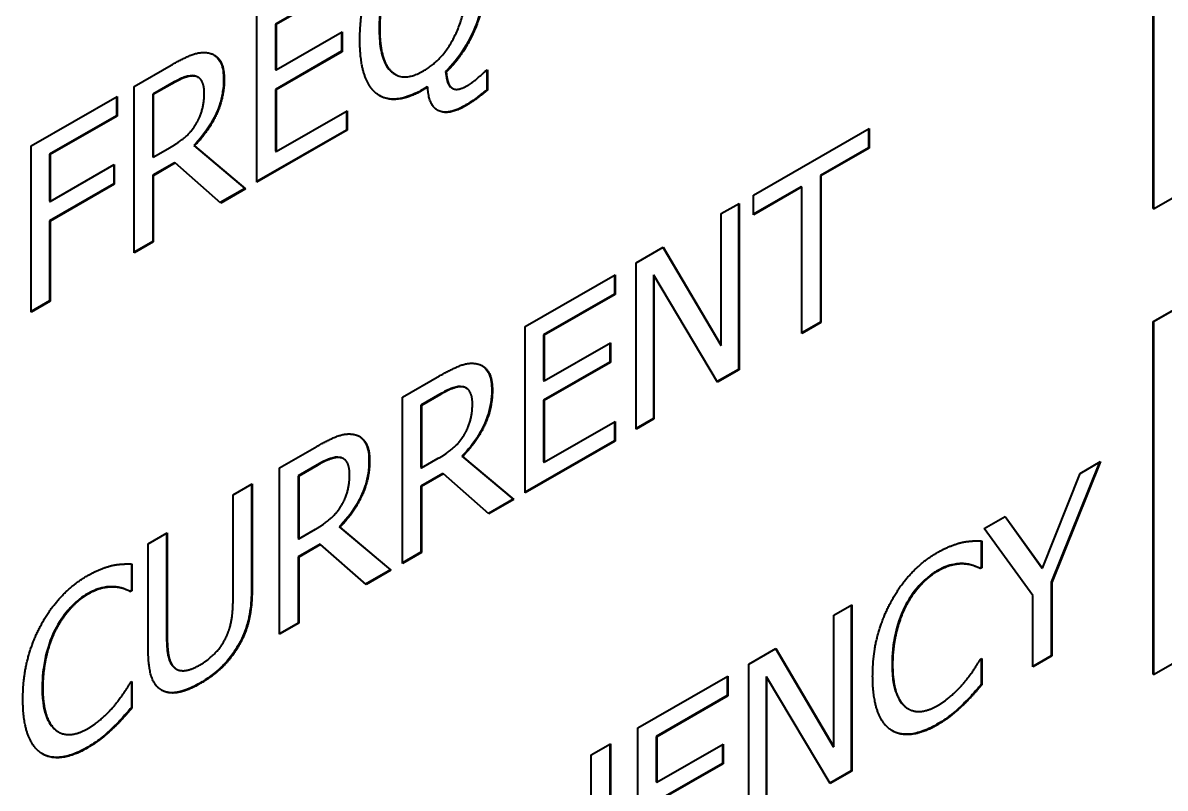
# Model space of a CAD drawing. Header units: inches. Extents: x 6934 to 18973, y 4254 to 7629.
# Drawn here: x 11239.46 to 11250.69, y 6554.44 to 6561.97 of the extents above; entities that cross this region are included whole.
import ezdxf

# ---------------------------------------------------------------- set-up
doc = ezdxf.new("R2010")
doc.units = ezdxf.units.IN
doc.header["$MEASUREMENT"] = 0
doc.layers.add('POWER SUPPLY CASE OUTLINE$0$가시적인 것(ISO)', color=3, linetype='Continuous', lineweight=40, true_color=0x00ff00)
doc.layers.add('POWER SUPPLY CASE OUTLINE$0$가시적인 좁은 것(ISO)', color=3, linetype='Continuous', lineweight=35, true_color=0x00ff00)

msp = doc.modelspace()

# ---------------------------------------------------------------- linework, layer by layer
at = {"layer": 'POWER SUPPLY CASE OUTLINE$0$가시적인 것(ISO)'}
for p, q in [((11250.575, 6560.138), (11269.525, 6571.051)), ((11250.569, 6559.029), (11269.519, 6569.942)), ((11269.525, 6569.939), (11250.575, 6559.026)), ((11250.575, 6555.56), (11269.525, 6566.472)), ((11250.569, 6560.141), (11250.569, 6563.608)), ((11250.575, 6563.604), (11250.575, 6560.138)), ((11242.64, 6562.354), (11241.943, 6561.953)), ((11242.646, 6562.351), (11241.949, 6561.949)), ((11241.761, 6560.4), (11241.761, 6562.035)), ((11241.943, 6561.953), (11241.943, 6561.505)), ((11241.943, 6561.953), (11241.949, 6561.949)), ((11241.949, 6561.949), (11241.949, 6561.502)), ((11241.949, 6561.502), (11242.599, 6561.876)), ((11242.593, 6561.873), (11242.593, 6561.686)), ((11242.599, 6561.876), (11242.599, 6561.682)), ((11242.593, 6561.686), (11241.943, 6561.311)), ((11242.593, 6561.686), (11242.599, 6561.682)), ((11242.599, 6561.682), (11241.949, 6561.308)), ((11240.554, 6561.34), (11240.919, 6561.55)), ((11241.943, 6561.505), (11241.949, 6561.502)), ((11243.113, 6561.463), (11243.119, 6561.459)), ((11243.615, 6561.486), (11243.621, 6561.483)), ((11244.001, 6561.487), (11244.027, 6561.502)), ((11244.021, 6561.498), (11244.021, 6561.307)), ((11244.027, 6561.502), (11244.027, 6561.304)), ((11240.923, 6561.371), (11240.736, 6561.263)), ((11240.929, 6561.367), (11240.742, 6561.26)), ((11241.178, 6561.433), (11241.184, 6561.43)), ((11239.54, 6560.756), (11240.386, 6561.243)), ((11240.38, 6561.239), (11240.38, 6561.052)), ((11240.386, 6561.243), (11240.386, 6561.049)), ((11240.554, 6559.705), (11240.554, 6561.34)), ((11240.736, 6561.263), (11240.736, 6560.648)), ((11240.736, 6561.263), (11240.742, 6561.26)), ((11240.742, 6561.26), (11240.742, 6560.645)), ((11241.943, 6561.311), (11241.943, 6560.704)), ((11241.943, 6561.311), (11241.949, 6561.308)), ((11241.949, 6561.308), (11241.949, 6560.701)), ((11243.434, 6561.335), (11243.391, 6561.31)), ((11243.44, 6561.332), (11243.396, 6561.307)), ((11243.434, 6561.335), (11243.44, 6561.332)), ((11243.677, 6561.325), (11243.682, 6561.322)), ((11244.021, 6561.307), (11244.027, 6561.304)), ((11240.38, 6561.052), (11239.722, 6560.674)), ((11240.386, 6561.049), (11239.728, 6560.67)), ((11240.38, 6561.052), (11240.386, 6561.049)), ((11241.949, 6560.701), (11242.646, 6561.102)), ((11242.64, 6561.099), (11242.64, 6560.912)), ((11242.646, 6561.102), (11242.646, 6560.909)), ((11242.64, 6560.912), (11241.761, 6560.406)), ((11242.646, 6560.909), (11241.761, 6560.4)), ((11242.64, 6560.912), (11242.646, 6560.909)), ((11246.642, 6560.272), (11247.779, 6560.927)), ((11247.773, 6560.924), (11247.773, 6560.737)), ((11247.779, 6560.927), (11247.779, 6560.734)), ((11239.54, 6559.121), (11239.54, 6560.756)), ((11239.722, 6560.674), (11239.728, 6560.67)), ((11239.722, 6560.674), (11239.722, 6560.213)), ((11240.742, 6560.645), (11240.907, 6560.74)), ((11241.14, 6560.76), (11241.643, 6560.338)), ((11241.14, 6560.76), (11241.146, 6560.757)), ((11241.146, 6560.757), (11241.649, 6560.335)), ((11241.943, 6560.704), (11241.949, 6560.701)), ((11247.773, 6560.737), (11247.299, 6560.464)), ((11247.779, 6560.734), (11247.304, 6560.46)), ((11247.773, 6560.737), (11247.779, 6560.734)), ((11239.728, 6560.67), (11239.728, 6560.209)), ((11239.728, 6560.209), (11240.358, 6560.572)), ((11240.353, 6560.569), (11240.353, 6560.382)), ((11240.358, 6560.572), (11240.358, 6560.379)), ((11240.736, 6560.648), (11240.742, 6560.645)), ((11240.952, 6560.591), (11240.736, 6560.467)), ((11240.958, 6560.588), (11240.742, 6560.463)), ((11240.952, 6560.591), (11240.958, 6560.588)), ((11241.405, 6560.194), (11240.958, 6560.588)), ((11240.736, 6560.467), (11240.736, 6559.816)), ((11240.736, 6560.467), (11240.742, 6560.463)), ((11240.742, 6560.463), (11240.742, 6559.813)), ((11247.299, 6560.464), (11247.299, 6559.022)), ((11247.299, 6560.464), (11247.304, 6560.46)), ((11247.304, 6560.46), (11247.304, 6559.019)), ((11240.353, 6560.382), (11239.722, 6560.019)), ((11240.358, 6560.379), (11239.728, 6560.016)), ((11240.353, 6560.382), (11240.358, 6560.379)), ((11241.643, 6560.338), (11241.4, 6560.198)), ((11241.643, 6560.338), (11241.649, 6560.335)), ((11247.111, 6560.355), (11246.642, 6560.086)), ((11247.116, 6560.352), (11246.642, 6560.079)), ((11247.111, 6560.355), (11247.116, 6560.352)), ((11247.116, 6558.911), (11247.116, 6560.352)), ((11241.649, 6560.335), (11241.405, 6560.194)), ((11246.642, 6560.079), (11246.642, 6560.272)), ((11239.722, 6560.213), (11239.728, 6560.209)), ((11246.325, 6560.09), (11246.5, 6560.191)), ((11246.494, 6560.187), (11246.494, 6558.559)), ((11246.5, 6560.191), (11246.5, 6558.556)), ((11250.569, 6560.141), (11250.575, 6560.138)), ((11239.722, 6560.019), (11239.728, 6560.016)), ((11239.722, 6560.019), (11239.722, 6559.232)), ((11239.728, 6560.016), (11239.728, 6559.229)), ((11246.325, 6558.795), (11246.325, 6560.09)), ((11240.736, 6559.816), (11240.554, 6559.711)), ((11240.742, 6559.813), (11240.554, 6559.705)), ((11240.736, 6559.816), (11240.742, 6559.813)), ((11245.488, 6559.608), (11245.755, 6559.762)), ((11245.752, 6559.76), (11246.319, 6558.798)), ((11245.755, 6559.762), (11246.325, 6558.795)), ((11245.488, 6557.973), (11245.488, 6559.608)), ((11244.397, 6558.98), (11245.282, 6559.489)), ((11245.276, 6559.486), (11245.276, 6559.299)), ((11245.282, 6559.489), (11245.282, 6559.296)), ((11245.658, 6559.487), (11245.663, 6559.484)), ((11245.658, 6559.487), (11245.658, 6558.077)), ((11246.289, 6558.434), (11245.663, 6559.484)), ((11245.663, 6559.484), (11245.663, 6558.074)), ((11239.722, 6559.232), (11239.54, 6559.127)), ((11239.728, 6559.229), (11239.54, 6559.121)), ((11239.722, 6559.232), (11239.728, 6559.229)), ((11245.276, 6559.299), (11244.579, 6558.898)), ((11245.282, 6559.296), (11244.585, 6558.894)), ((11245.276, 6559.299), (11245.282, 6559.296)), ((11247.299, 6559.022), (11247.116, 6558.917)), ((11247.304, 6559.019), (11247.116, 6558.911)), ((11247.299, 6559.022), (11247.304, 6559.019)), ((11250.569, 6555.563), (11250.569, 6559.029)), ((11250.569, 6559.029), (11250.575, 6559.026)), ((11250.575, 6559.026), (11250.575, 6555.56)), ((11244.397, 6557.344), (11244.397, 6558.98)), ((11244.579, 6558.898), (11244.579, 6558.45)), ((11244.579, 6558.898), (11244.585, 6558.894)), ((11244.585, 6558.894), (11244.585, 6558.447)), ((11244.585, 6558.447), (11245.235, 6558.821)), ((11245.229, 6558.817), (11245.229, 6558.631)), ((11245.235, 6558.821), (11245.235, 6558.627)), ((11246.319, 6558.798), (11246.325, 6558.795)), ((11245.229, 6558.631), (11244.579, 6558.256)), ((11245.235, 6558.627), (11244.585, 6558.253)), ((11245.229, 6558.631), (11245.235, 6558.627)), ((11246.494, 6558.559), (11246.286, 6558.439)), ((11246.5, 6558.556), (11246.289, 6558.434)), ((11246.494, 6558.559), (11246.5, 6558.556)), ((11243.19, 6558.285), (11243.555, 6558.495)), ((11244.579, 6558.45), (11244.585, 6558.447)), ((11243.559, 6558.316), (11243.372, 6558.208)), ((11243.814, 6558.378), (11243.82, 6558.375)), ((11243.19, 6556.65), (11243.19, 6558.285)), ((11243.372, 6558.208), (11243.372, 6557.593)), ((11243.372, 6558.208), (11243.378, 6558.205)), ((11243.565, 6558.312), (11243.378, 6558.205)), ((11243.378, 6558.205), (11243.378, 6557.59)), ((11244.579, 6558.256), (11244.579, 6557.649)), ((11244.579, 6558.256), (11244.585, 6558.253)), ((11244.585, 6558.253), (11244.585, 6557.646)), ((11244.585, 6557.646), (11245.282, 6558.047)), ((11245.276, 6558.044), (11245.276, 6557.857)), ((11245.282, 6558.047), (11245.282, 6557.854)), ((11245.658, 6558.077), (11245.488, 6557.979)), ((11245.663, 6558.074), (11245.488, 6557.973)), ((11245.658, 6558.077), (11245.663, 6558.074)), ((11241.983, 6557.59), (11242.348, 6557.8)), ((11245.276, 6557.857), (11244.397, 6557.351)), ((11245.282, 6557.854), (11244.397, 6557.344)), ((11245.276, 6557.857), (11245.282, 6557.854)), ((11242.607, 6557.683), (11242.613, 6557.68)), ((11243.378, 6557.59), (11243.543, 6557.685)), ((11243.776, 6557.705), (11244.279, 6557.283)), ((11243.776, 6557.705), (11243.781, 6557.702)), ((11243.781, 6557.702), (11244.285, 6557.28)), ((11244.579, 6557.649), (11244.585, 6557.646)), ((11250.042, 6557.647), (11249.568, 6556.469)), ((11250.051, 6557.652), (11249.574, 6556.465)), ((11249.852, 6557.537), (11250.051, 6557.652)), ((11241.983, 6555.955), (11241.983, 6557.59)), ((11242.352, 6557.621), (11242.166, 6557.513)), ((11242.358, 6557.617), (11242.171, 6557.51)), ((11243.372, 6557.593), (11243.378, 6557.59)), ((11243.588, 6557.536), (11243.372, 6557.412)), ((11243.594, 6557.532), (11243.378, 6557.408)), ((11243.588, 6557.536), (11243.594, 6557.532)), ((11244.04, 6557.139), (11243.594, 6557.532)), ((11249.481, 6556.604), (11249.852, 6557.537)), ((11241.526, 6557.326), (11241.714, 6557.435)), ((11241.708, 6557.431), (11241.708, 6556.418)), ((11241.714, 6557.435), (11241.714, 6556.414)), ((11242.166, 6557.513), (11242.166, 6556.898)), ((11242.166, 6557.513), (11242.171, 6557.51)), ((11242.171, 6557.51), (11242.171, 6556.895)), ((11241.526, 6556.301), (11241.526, 6557.326)), ((11243.372, 6557.412), (11243.372, 6556.761)), ((11243.372, 6557.412), (11243.378, 6557.408)), ((11243.378, 6557.408), (11243.378, 6556.758)), ((11244.279, 6557.283), (11244.036, 6557.143)), ((11244.285, 6557.28), (11244.04, 6557.139)), ((11244.279, 6557.283), (11244.285, 6557.28)), ((11248.908, 6556.994), (11249.116, 6557.114)), ((11249.114, 6557.112), (11249.475, 6556.607)), ((11249.116, 6557.114), (11249.481, 6556.604)), ((11242.171, 6556.895), (11242.336, 6556.99)), ((11242.569, 6557.01), (11243.072, 6556.588)), ((11242.569, 6557.01), (11242.575, 6557.007)), ((11242.575, 6557.007), (11243.078, 6556.585)), ((11249.386, 6556.335), (11248.908, 6556.994)), ((11240.691, 6556.845), (11240.879, 6556.954)), ((11240.873, 6556.95), (11240.873, 6555.936)), ((11240.879, 6556.954), (11240.879, 6555.933)), ((11242.166, 6556.898), (11242.171, 6556.895)), ((11248.88, 6556.873), (11248.88, 6556.613)), ((11248.886, 6556.872), (11248.886, 6556.61)), ((11240.691, 6555.825), (11240.691, 6556.845)), ((11242.381, 6556.841), (11242.166, 6556.717)), ((11242.387, 6556.838), (11242.171, 6556.713)), ((11242.381, 6556.841), (11242.387, 6556.838)), ((11242.834, 6556.444), (11242.387, 6556.838)), ((11243.372, 6556.761), (11243.19, 6556.656)), ((11243.378, 6556.758), (11243.19, 6556.65)), ((11243.372, 6556.761), (11243.378, 6556.758)), ((11240.527, 6556.646), (11240.527, 6556.386)), ((11240.532, 6556.646), (11240.532, 6556.383)), ((11242.166, 6556.717), (11242.166, 6556.066)), ((11242.166, 6556.717), (11242.171, 6556.713)), ((11242.171, 6556.713), (11242.171, 6556.063)), ((11243.072, 6556.588), (11242.829, 6556.448)), ((11243.078, 6556.585), (11242.834, 6556.444)), ((11243.072, 6556.588), (11243.078, 6556.585)), ((11248.88, 6556.613), (11248.865, 6556.605)), ((11248.865, 6556.605), (11248.871, 6556.602)), ((11248.886, 6556.61), (11248.871, 6556.602)), ((11248.88, 6556.613), (11248.886, 6556.61)), ((11249.475, 6556.607), (11249.481, 6556.604)), ((11249.568, 6556.469), (11249.574, 6556.465)), ((11249.568, 6556.469), (11249.568, 6555.745)), ((11249.574, 6556.465), (11249.574, 6555.742)), ((11240.527, 6556.386), (11240.512, 6556.378)), ((11240.512, 6556.378), (11240.518, 6556.375)), ((11240.532, 6556.383), (11240.518, 6556.375)), ((11240.527, 6556.386), (11240.532, 6556.383)), ((11249.386, 6555.634), (11249.386, 6556.335)), ((11247.432, 6556.144), (11247.607, 6556.245)), ((11247.601, 6556.241), (11247.601, 6554.613)), ((11247.607, 6556.245), (11247.607, 6554.609)), ((11247.432, 6554.849), (11247.432, 6556.144)), ((11242.166, 6556.066), (11241.983, 6555.961)), ((11242.171, 6556.063), (11241.983, 6555.955)), ((11242.166, 6556.066), (11242.171, 6556.063)), ((11246.595, 6555.662), (11246.862, 6555.816)), ((11246.859, 6555.814), (11247.426, 6554.852)), ((11246.862, 6555.816), (11247.432, 6554.849)), ((11249.568, 6555.745), (11249.386, 6555.64)), ((11249.574, 6555.742), (11249.386, 6555.634)), ((11249.568, 6555.745), (11249.574, 6555.742)), ((11246.595, 6554.027), (11246.595, 6555.662)), ((11248.872, 6555.709), (11248.886, 6555.717)), ((11248.88, 6555.714), (11248.88, 6555.461)), ((11248.886, 6555.717), (11248.886, 6555.457)), ((11240.964, 6555.616), (11240.969, 6555.613)), ((11245.504, 6555.034), (11246.389, 6555.543)), ((11246.383, 6555.54), (11246.383, 6555.353)), ((11246.389, 6555.543), (11246.389, 6555.35)), ((11246.765, 6555.541), (11246.77, 6555.538)), ((11246.765, 6555.541), (11246.765, 6554.131)), ((11247.396, 6554.488), (11246.77, 6555.538)), ((11246.77, 6555.538), (11246.77, 6554.128)), ((11250.569, 6555.563), (11250.575, 6555.56)), ((11240.519, 6555.482), (11240.532, 6555.49)), ((11240.527, 6555.487), (11240.527, 6555.234)), ((11240.532, 6555.49), (11240.532, 6555.23)), ((11240.822, 6555.407), (11240.826, 6555.405)), ((11248.88, 6555.461), (11248.886, 6555.457)), ((11246.383, 6555.353), (11245.686, 6554.952)), ((11246.389, 6555.35), (11245.692, 6554.948)), ((11246.383, 6555.353), (11246.389, 6555.35)), ((11240.527, 6555.234), (11240.532, 6555.23)), ((11248.158, 6555.225), (11248.164, 6555.222)), ((11248.692, 6555.26), (11248.698, 6555.256)), ((11239.805, 6554.999), (11239.81, 6554.995)), ((11240.339, 6555.033), (11240.344, 6555.029)), ((11245.504, 6553.398), (11245.504, 6555.034)), ((11245.686, 6554.952), (11245.686, 6554.504)), ((11245.686, 6554.952), (11245.692, 6554.948)), ((11245.692, 6554.948), (11245.692, 6554.5)), ((11245.047, 6554.77), (11245.235, 6554.878)), ((11245.229, 6554.875), (11245.229, 6553.861)), ((11245.235, 6554.878), (11245.235, 6553.858)), ((11245.692, 6554.5), (11246.342, 6554.875)), ((11246.336, 6554.871), (11246.336, 6554.684)), ((11246.342, 6554.875), (11246.342, 6554.681)), ((11247.426, 6554.852), (11247.432, 6554.849)), ((11245.047, 6553.745), (11245.047, 6554.77)), ((11246.336, 6554.684), (11245.686, 6554.31)), ((11246.342, 6554.681), (11245.692, 6554.307)), ((11246.336, 6554.684), (11246.342, 6554.681)), ((11247.601, 6554.613), (11247.393, 6554.493)), ((11247.601, 6554.613), (11247.607, 6554.609)), ((11245.686, 6554.504), (11245.692, 6554.5)), ((11247.607, 6554.609), (11247.396, 6554.488))]:
    msp.add_line(p, q, dxfattribs=at)
for points, degree in [([(11242.772, 6561.798), (11242.772, 6562.005), (11242.86, 6562.368), (11242.941, 6562.526)], 2), ([(11243.084, 6562.473), (11243.027, 6562.357), (11242.968, 6562.07), (11242.968, 6561.911)], 2), ([(11244.022, 6562.518), (11244.022, 6562.2), (11243.808, 6561.663), (11243.621, 6561.483)], 2), ([(11243.398, 6561.493), (11243.594, 6561.606), (11243.826, 6562.083), (11243.826, 6562.405)], 2), ([(11242.968, 6561.911), (11242.968, 6561.589), (11243.202, 6561.38), (11243.398, 6561.493)], 2), ([(11242.94, 6561.267), (11242.859, 6561.329), (11242.772, 6561.596), (11242.772, 6561.798)], 2), ([(11240.919, 6561.55), (11241.04, 6561.62), (11241.204, 6561.683), (11241.279, 6561.671)], 2), ([(11241.279, 6561.671), (11241.353, 6561.658), (11241.439, 6561.534), (11241.439, 6561.405)], 2), ([(11243.621, 6561.483), (11243.626, 6561.424), (11243.653, 6561.342), (11243.675, 6561.327)], 2), ([(11243.838, 6561.354), (11243.875, 6561.376), (11243.979, 6561.463), (11244.001, 6561.487)], 2), ([(11241.154, 6561.441), (11241.113, 6561.448), (11241.007, 6561.412), (11240.929, 6561.367)], 2), ([(11241.439, 6561.405), (11241.439, 6561.226), (11241.281, 6560.893), (11241.146, 6560.757)], 2), ([(11241.178, 6561.433), (11241.169, 6561.438), (11241.159, 6561.442), (11241.148, 6561.444)], 3), ([(11241.243, 6561.275), (11241.243, 6561.347), (11241.199, 6561.432), (11241.154, 6561.441)], 2), ([(11243.675, 6561.327), (11243.701, 6561.308), (11243.773, 6561.317), (11243.838, 6561.354)], 2), ([(11241.163, 6560.972), (11241.204, 6561.041), (11241.243, 6561.19), (11241.243, 6561.275)], 2), ([(11243.396, 6561.307), (11243.253, 6561.224), (11243.023, 6561.204), (11242.94, 6561.267)], 2), ([(11243.807, 6561.147), (11243.647, 6561.055), (11243.449, 6561.146), (11243.44, 6561.332)], 2), ([(11243.669, 6561.33), (11243.672, 6561.328), (11243.674, 6561.327), (11243.677, 6561.325)], 3), ([(11244.027, 6561.304), (11243.975, 6561.26), (11243.863, 6561.179), (11243.807, 6561.147)], 2), ([(11240.907, 6560.74), (11240.989, 6560.787), (11241.118, 6560.895), (11241.163, 6560.972)], 2), ([(11243.555, 6558.495), (11243.676, 6558.564), (11243.84, 6558.628), (11243.914, 6558.616)], 2), ([(11243.914, 6558.616), (11243.989, 6558.603), (11244.075, 6558.479), (11244.075, 6558.35)], 2), ([(11243.789, 6558.386), (11243.749, 6558.393), (11243.643, 6558.357), (11243.565, 6558.312)], 2), ([(11244.075, 6558.35), (11244.075, 6558.171), (11243.917, 6557.838), (11243.781, 6557.702)], 2), ([(11243.814, 6558.378), (11243.805, 6558.383), (11243.795, 6558.387), (11243.784, 6558.389)], 3), ([(11243.879, 6558.22), (11243.879, 6558.292), (11243.835, 6558.377), (11243.789, 6558.386)], 2), ([(11243.799, 6557.917), (11243.84, 6557.986), (11243.879, 6558.135), (11243.879, 6558.22)], 2), ([(11242.348, 6557.8), (11242.469, 6557.87), (11242.633, 6557.933), (11242.708, 6557.921)], 2), ([(11242.708, 6557.921), (11242.782, 6557.908), (11242.868, 6557.784), (11242.868, 6557.655)], 2), ([(11243.543, 6557.685), (11243.624, 6557.732), (11243.754, 6557.84), (11243.799, 6557.917)], 2), ([(11242.583, 6557.691), (11242.543, 6557.698), (11242.436, 6557.662), (11242.358, 6557.617)], 2), ([(11242.868, 6557.655), (11242.868, 6557.476), (11242.71, 6557.143), (11242.575, 6557.007)], 2), ([(11242.607, 6557.683), (11242.598, 6557.688), (11242.588, 6557.692), (11242.577, 6557.694)], 3), ([(11242.672, 6557.525), (11242.672, 6557.597), (11242.629, 6557.682), (11242.583, 6557.691)], 2), ([(11242.592, 6557.222), (11242.633, 6557.291), (11242.672, 6557.44), (11242.672, 6557.525)], 2), ([(11242.336, 6556.99), (11242.418, 6557.037), (11242.547, 6557.145), (11242.592, 6557.222)], 2), ([(11248.449, 6556.759), (11248.52, 6556.8), (11248.645, 6556.848), (11248.698, 6556.86)], 2), ([(11248.698, 6556.86), (11248.744, 6556.869), (11248.839, 6556.875), (11248.886, 6556.872)], 2), ([(11247.99, 6556.269), (11248.075, 6556.428), (11248.306, 6556.676), (11248.449, 6556.759)], 2), ([(11240.096, 6556.532), (11240.167, 6556.573), (11240.292, 6556.621), (11240.344, 6556.633)], 2), ([(11240.344, 6556.633), (11240.39, 6556.642), (11240.485, 6556.648), (11240.532, 6556.646)], 2), ([(11248.712, 6556.646), (11248.658, 6556.65), (11248.531, 6556.62), (11248.448, 6556.573)], 2), ([(11248.871, 6556.602), (11248.846, 6556.613), (11248.768, 6556.643), (11248.712, 6556.646)], 2), ([(11239.636, 6556.042), (11239.721, 6556.201), (11239.953, 6556.449), (11240.096, 6556.532)], 2), ([(11248.448, 6556.573), (11248.358, 6556.52), (11248.196, 6556.341), (11248.135, 6556.224)], 2), ([(11240.358, 6556.419), (11240.304, 6556.423), (11240.177, 6556.393), (11240.095, 6556.346)], 2), ([(11240.518, 6556.375), (11240.492, 6556.387), (11240.414, 6556.416), (11240.358, 6556.419)], 2), ([(11241.714, 6556.414), (11241.714, 6556.243), (11241.654, 6555.965), (11241.579, 6555.838)], 2), ([(11240.095, 6556.346), (11240.004, 6556.294), (11239.843, 6556.114), (11239.782, 6555.997)], 2), ([(11241.465, 6555.941), (11241.501, 6556.024), (11241.526, 6556.191), (11241.526, 6556.301)], 2), ([(11247.813, 6555.544), (11247.813, 6555.75), (11247.904, 6556.107), (11247.99, 6556.269)], 2), ([(11248.135, 6556.224), (11248.076, 6556.106), (11248.009, 6555.815), (11248.009, 6555.657)], 2), ([(11239.46, 6555.318), (11239.46, 6555.523), (11239.55, 6555.88), (11239.636, 6556.042)], 2), ([(11239.782, 6555.997), (11239.722, 6555.88), (11239.656, 6555.588), (11239.656, 6555.43)], 2), ([(11240.879, 6555.933), (11240.879, 6555.819), (11240.904, 6555.68), (11240.939, 6555.638)], 2), ([(11241.202, 6555.656), (11241.29, 6555.706), (11241.427, 6555.853), (11241.465, 6555.941)], 2), ([(11240.826, 6555.405), (11240.751, 6555.447), (11240.691, 6555.65), (11240.691, 6555.825)], 2), ([(11241.579, 6555.838), (11241.511, 6555.722), (11241.332, 6555.545), (11241.202, 6555.47)], 2), ([(11240.934, 6555.642), (11240.942, 6555.631), (11240.953, 6555.623), (11240.964, 6555.616)], 3), ([(11240.939, 6555.638), (11240.977, 6555.594), (11241.108, 6555.601), (11241.202, 6555.656)], 2), ([(11248.009, 6555.657), (11248.009, 6555.489), (11248.079, 6555.287), (11248.14, 6555.238)], 2), ([(11248.722, 6555.491), (11248.774, 6555.556), (11248.85, 6555.671), (11248.872, 6555.709)], 2), ([(11247.991, 6555.016), (11247.906, 6555.073), (11247.813, 6555.338), (11247.813, 6555.544)], 2), ([(11239.656, 6555.43), (11239.656, 6555.262), (11239.726, 6555.06), (11239.786, 6555.011)], 2), ([(11240.369, 6555.265), (11240.42, 6555.329), (11240.497, 6555.444), (11240.519, 6555.482)], 2), ([(11241.202, 6555.47), (11241.077, 6555.398), (11240.891, 6555.367), (11240.826, 6555.405)], 2), ([(11248.448, 6555.253), (11248.529, 6555.3), (11248.668, 6555.426), (11248.722, 6555.491)], 2), ([(11248.886, 6555.457), (11248.839, 6555.405), (11248.756, 6555.311), (11248.698, 6555.256)], 2), ([(11239.637, 6554.789), (11239.553, 6554.846), (11239.46, 6555.111), (11239.46, 6555.318)], 2), ([(11240.095, 6555.026), (11240.176, 6555.073), (11240.315, 6555.199), (11240.369, 6555.265)], 2), ([(11240.532, 6555.23), (11240.485, 6555.178), (11240.403, 6555.084), (11240.344, 6555.029)], 2), ([(11248.134, 6555.242), (11248.142, 6555.236), (11248.15, 6555.23), (11248.158, 6555.225)], 3), ([(11248.14, 6555.238), (11248.199, 6555.192), (11248.359, 6555.201), (11248.448, 6555.253)], 2), ([(11248.698, 6555.256), (11248.636, 6555.197), (11248.531, 6555.112), (11248.446, 6555.063)], 2), ([(11248.446, 6555.063), (11248.308, 6554.984), (11248.076, 6554.958), (11247.991, 6555.016)], 2), ([(11239.781, 6555.015), (11239.788, 6555.009), (11239.796, 6555.003), (11239.805, 6554.999)], 3), ([(11239.786, 6555.011), (11239.846, 6554.965), (11240.005, 6554.975), (11240.095, 6555.026)], 2), ([(11240.344, 6555.029), (11240.283, 6554.97), (11240.177, 6554.885), (11240.092, 6554.837)], 2), ([(11240.092, 6554.837), (11239.955, 6554.757), (11239.722, 6554.731), (11239.637, 6554.789)], 2)]:
    msp.add_open_spline(points, degree=degree, dxfattribs=at)
for points, knots in [([(11243.078, 6562.476), (11243.037, 6562.391), (11243.01, 6562.302), (11242.978, 6562.149), (11242.962, 6562.047), (11242.962, 6561.914)], [-0.13794, -0.13794, -0.13794, -0.13794, -0.0612408, -0.0612408, 0, 0, 0, 0]), ([(11244.016, 6562.521), (11244.016, 6562.431), (11244.01, 6562.336), (11243.979, 6562.153), (11243.957, 6562.065), (11243.899, 6561.905), (11243.858, 6561.809), (11243.742, 6561.624), (11243.682, 6561.55), (11243.615, 6561.486)], [-0.1987013, -0.1987013, -0.1987013, -0.1987013, -0.1363702, -0.1363702, -0.0816912, -0.0816912, -0.0373803, -0.0373803, 0, 0, 0, 0]), ([(11242.962, 6561.914), (11242.962, 6561.844), (11242.966, 6561.775), (11242.986, 6561.658), (11243, 6561.607), (11243.052, 6561.505), (11243.087, 6561.478), (11243.113, 6561.463)], [-0.10357312, -0.10357312, -0.10357312, -0.10357312, -0.08765024, -0.08765024, -0.07402852, -0.07402852, -0.05487698, -0.05487698, -0.05487698, -0.05487698]), ([(11241.336, 6561.651), (11241.342, 6561.647), (11241.348, 6561.644), (11241.376, 6561.621), (11241.395, 6561.597), (11241.427, 6561.522), (11241.433, 6561.467), (11241.433, 6561.409)], [-0.05042298, -0.05042298, -0.05042298, -0.05042298, -0.04588995, -0.04588995, -0.0266657, -0.0266657, 0, 0, 0, 0]), ([(11243.615, 6561.486), (11243.62, 6561.424), (11243.632, 6561.386), (11243.65, 6561.35), (11243.658, 6561.338), (11243.669, 6561.33)], [-0.02309822, -0.02309822, -0.02309822, -0.02309822, -0.00876856, -0.00876856, 0, 0, 0, 0]), ([(11241.148, 6561.444), (11241.12, 6561.45), (11241.088, 6561.445), (11241.031, 6561.425), (11240.991, 6561.41), (11240.923, 6561.371)], [-0.08567867, -0.08567867, -0.08567867, -0.08567867, -0.03584693, -0.03584693, 0, 0, 0, 0]), ([(11241.433, 6561.409), (11241.433, 6561.369), (11241.43, 6561.328), (11241.418, 6561.247), (11241.408, 6561.207), (11241.371, 6561.089), (11241.336, 6561.022), (11241.256, 6560.89), (11241.2, 6560.821), (11241.14, 6560.76)], [-0.08383767, -0.08383767, -0.08383767, -0.08383767, -0.07041272, -0.07041272, -0.05799448, -0.05799448, -0.03422864, -0.03422864, 0, 0, 0, 0]), ([(11243.391, 6561.31), (11243.339, 6561.28), (11243.288, 6561.256), (11243.19, 6561.225), (11243.145, 6561.216), (11243.051, 6561.216), (11243.005, 6561.227), (11242.965, 6561.25)], [-0.09081295, -0.09081295, -0.09081295, -0.09081295, -0.06362442, -0.06362442, -0.03821351, -0.03821351, -0.00798973, -0.00798973, -0.00798973, -0.00798973]), ([(11244.021, 6561.307), (11243.98, 6561.273), (11243.942, 6561.244), (11243.876, 6561.196), (11243.839, 6561.172), (11243.801, 6561.15)], [-0.0354463, -0.0354463, -0.0354463, -0.0354463, -0.01992793, -0.01992793, 0, 0, 0, 0]), ([(11243.801, 6561.15), (11243.746, 6561.118), (11243.691, 6561.096), (11243.593, 6561.085), (11243.561, 6561.095), (11243.538, 6561.106), (11243.536, 6561.107), (11243.534, 6561.108)], [-0.08174987, -0.08174987, -0.08174987, -0.08174987, -0.06498363, -0.06498363, -0.04986956, -0.04986956, -0.04828347, -0.04828347, -0.04828347, -0.04828347]), ([(11243.972, 6558.596), (11243.978, 6558.592), (11243.983, 6558.589), (11244.012, 6558.566), (11244.031, 6558.542), (11244.063, 6558.467), (11244.069, 6558.412), (11244.069, 6558.354)], [-0.05042298, -0.05042298, -0.05042298, -0.05042298, -0.04588995, -0.04588995, -0.0266657, -0.0266657, 0, 0, 0, 0]), ([(11243.784, 6558.389), (11243.755, 6558.394), (11243.724, 6558.39), (11243.666, 6558.37), (11243.627, 6558.354), (11243.559, 6558.316)], [-0.08567867, -0.08567867, -0.08567867, -0.08567867, -0.03584693, -0.03584693, 0, 0, 0, 0]), ([(11244.069, 6558.354), (11244.069, 6558.314), (11244.066, 6558.273), (11244.054, 6558.192), (11244.044, 6558.152), (11244.006, 6558.034), (11243.972, 6557.967), (11243.892, 6557.835), (11243.836, 6557.766), (11243.776, 6557.705)], [-0.08383767, -0.08383767, -0.08383767, -0.08383767, -0.07041272, -0.07041272, -0.05799448, -0.05799448, -0.03422864, -0.03422864, 0, 0, 0, 0]), ([(11242.765, 6557.901), (11242.771, 6557.897), (11242.777, 6557.894), (11242.805, 6557.871), (11242.824, 6557.847), (11242.856, 6557.772), (11242.862, 6557.717), (11242.862, 6557.659)], [-0.05042298, -0.05042298, -0.05042298, -0.05042298, -0.04588995, -0.04588995, -0.0266657, -0.0266657, 0, 0, 0, 0]), ([(11242.577, 6557.694), (11242.549, 6557.7), (11242.517, 6557.695), (11242.46, 6557.675), (11242.42, 6557.66), (11242.352, 6557.621)], [-0.08567867, -0.08567867, -0.08567867, -0.08567867, -0.03584693, -0.03584693, 0, 0, 0, 0]), ([(11242.862, 6557.659), (11242.862, 6557.619), (11242.86, 6557.578), (11242.847, 6557.497), (11242.838, 6557.457), (11242.8, 6557.339), (11242.765, 6557.272), (11242.685, 6557.14), (11242.629, 6557.071), (11242.569, 6557.01)], [-0.08383767, -0.08383767, -0.08383767, -0.08383767, -0.07041272, -0.07041272, -0.05799448, -0.05799448, -0.03422864, -0.03422864, 0, 0, 0, 0]), ([(11248.706, 6556.65), (11248.656, 6556.653), (11248.611, 6556.643), (11248.542, 6556.627), (11248.491, 6556.604), (11248.442, 6556.576)], [-0.03844355, -0.03844355, -0.03844355, -0.03844355, -0.02591263, -0.02591263, 0, 0, 0, 0]), ([(11248.865, 6556.605), (11248.845, 6556.615), (11248.823, 6556.623), (11248.772, 6556.642), (11248.739, 6556.647), (11248.706, 6556.65)], [-0.0348063, -0.0348063, -0.0348063, -0.0348063, -0.0198818, -0.0198818, 0, 0, 0, 0]), ([(11248.442, 6556.576), (11248.41, 6556.557), (11248.379, 6556.535), (11248.312, 6556.478), (11248.282, 6556.447), (11248.208, 6556.362), (11248.166, 6556.297), (11248.13, 6556.227)], [-0.05575406, -0.05575406, -0.05575406, -0.05575406, -0.04354167, -0.04354167, -0.02953823, -0.02953823, 0, 0, 0, 0]), ([(11240.353, 6556.423), (11240.302, 6556.426), (11240.258, 6556.417), (11240.188, 6556.4), (11240.138, 6556.377), (11240.089, 6556.349)], [-0.03844355, -0.03844355, -0.03844355, -0.03844355, -0.02591263, -0.02591263, 0, 0, 0, 0]), ([(11240.512, 6556.378), (11240.491, 6556.388), (11240.469, 6556.396), (11240.419, 6556.415), (11240.385, 6556.421), (11240.353, 6556.423)], [-0.0348063, -0.0348063, -0.0348063, -0.0348063, -0.0198818, -0.0198818, 0, 0, 0, 0]), ([(11241.708, 6556.418), (11241.708, 6556.352), (11241.705, 6556.283), (11241.685, 6556.12), (11241.667, 6556.06), (11241.639, 6555.968), (11241.61, 6555.904), (11241.573, 6555.842)], [-0.04603098, -0.04603098, -0.04603098, -0.04603098, -0.03795406, -0.03795406, -0.02712384, -0.02712384, 0, 0, 0, 0]), ([(11240.089, 6556.349), (11240.057, 6556.331), (11240.025, 6556.308), (11239.958, 6556.251), (11239.928, 6556.22), (11239.855, 6556.135), (11239.812, 6556.07), (11239.776, 6556.001)], [-0.05575406, -0.05575406, -0.05575406, -0.05575406, -0.04354167, -0.04354167, -0.02953823, -0.02953823, 0, 0, 0, 0]), ([(11248.13, 6556.227), (11248.081, 6556.131), (11248.053, 6556.036), (11248.013, 6555.859), (11248.004, 6555.756), (11248.004, 6555.661)], [-0.07384393, -0.07384393, -0.07384393, -0.07384393, -0.04388733, -0.04388733, 0, 0, 0, 0]), ([(11239.776, 6556.001), (11239.727, 6555.904), (11239.7, 6555.809), (11239.659, 6555.632), (11239.65, 6555.529), (11239.65, 6555.434)], [-0.07384393, -0.07384393, -0.07384393, -0.07384393, -0.04388733, -0.04388733, 0, 0, 0, 0]), ([(11240.873, 6555.936), (11240.873, 6555.829), (11240.881, 6555.775), (11240.895, 6555.705), (11240.91, 6555.669), (11240.934, 6555.642)], [-0.03660059, -0.03660059, -0.03660059, -0.03660059, -0.02245525, -0.02245525, 0, 0, 0, 0]), ([(11241.573, 6555.842), (11241.551, 6555.803), (11241.527, 6555.767), (11241.467, 6555.689), (11241.437, 6555.658), (11241.347, 6555.569), (11241.269, 6555.515), (11241.196, 6555.473)], [-0.06002364, -0.06002364, -0.06002364, -0.06002364, -0.05048049, -0.05048049, -0.03855798, -0.03855798, 0, 0, 0, 0]), ([(11248.004, 6555.661), (11248.004, 6555.502), (11248.027, 6555.42), (11248.067, 6555.318), (11248.095, 6555.273), (11248.134, 6555.242)], [-0.06072561, -0.06072561, -0.06072561, -0.06072561, -0.03211034, -0.03211034, 0, 0, 0, 0]), ([(11239.65, 6555.434), (11239.65, 6555.275), (11239.673, 6555.193), (11239.713, 6555.091), (11239.742, 6555.046), (11239.781, 6555.015)], [-0.06072561, -0.06072561, -0.06072561, -0.06072561, -0.03211034, -0.03211034, 0, 0, 0, 0]), ([(11241.196, 6555.473), (11241.152, 6555.448), (11241.106, 6555.425), (11241.024, 6555.395), (11240.986, 6555.385), (11240.902, 6555.378), (11240.859, 6555.386), (11240.822, 6555.407)], [-0.07265851, -0.07265851, -0.07265851, -0.07265851, -0.04900249, -0.04900249, -0.02818557, -0.02818557, -0.00045948, -0.00045948, -0.00045948, -0.00045948]), ([(11248.88, 6555.461), (11248.851, 6555.428), (11248.821, 6555.395), (11248.761, 6555.326), (11248.725, 6555.291), (11248.692, 6555.26)], [-0.03564815, -0.03564815, -0.03564815, -0.03564815, -0.01842159, -0.01842159, 0, 0, 0, 0]), ([(11240.527, 6555.234), (11240.497, 6555.201), (11240.468, 6555.168), (11240.407, 6555.099), (11240.372, 6555.064), (11240.339, 6555.033)], [-0.03564815, -0.03564815, -0.03564815, -0.03564815, -0.01842159, -0.01842159, 0, 0, 0, 0]), ([(11248.692, 6555.26), (11248.655, 6555.223), (11248.617, 6555.189), (11248.537, 6555.125), (11248.488, 6555.094), (11248.44, 6555.067)], [-0.04951884, -0.04951884, -0.04951884, -0.04951884, -0.02524297, -0.02524297, 0, 0, 0, 0]), ([(11248.44, 6555.067), (11248.39, 6555.038), (11248.341, 6555.015), (11248.246, 6554.983), (11248.201, 6554.974), (11248.101, 6554.97), (11248.051, 6554.981), (11248.007, 6555.006)], [-0.08970536, -0.08970536, -0.08970536, -0.08970536, -0.06354156, -0.06354156, -0.03867003, -0.03867003, -0.00547756, -0.00547756, -0.00547756, -0.00547756]), ([(11240.339, 6555.033), (11240.301, 6554.997), (11240.263, 6554.962), (11240.184, 6554.899), (11240.134, 6554.867), (11240.087, 6554.84)], [-0.04951884, -0.04951884, -0.04951884, -0.04951884, -0.02524297, -0.02524297, 0, 0, 0, 0]), ([(11240.087, 6554.84), (11240.037, 6554.811), (11239.988, 6554.788), (11239.893, 6554.756), (11239.847, 6554.747), (11239.748, 6554.743), (11239.697, 6554.754), (11239.653, 6554.779)], [-0.08970536, -0.08970536, -0.08970536, -0.08970536, -0.06354156, -0.06354156, -0.03867003, -0.03867003, -0.00547756, -0.00547756, -0.00547756, -0.00547756])]:
    msp.add_open_spline(points, degree=3, knots=knots, dxfattribs=at)
at = {"layer": 'POWER SUPPLY CASE OUTLINE$0$가시적인 좁은 것(ISO)'}
for p, q in [((11242.962, 6561.914), (11242.968, 6561.911)), ((11240.923, 6561.371), (11240.929, 6561.367)), ((11241.148, 6561.444), (11241.154, 6561.441)), ((11241.433, 6561.409), (11241.439, 6561.405)), ((11243.391, 6561.31), (11243.396, 6561.307)), ((11243.669, 6561.33), (11243.675, 6561.327)), ((11243.801, 6561.15), (11243.807, 6561.147)), ((11243.559, 6558.316), (11243.565, 6558.312)), ((11243.784, 6558.389), (11243.789, 6558.386)), ((11244.069, 6558.354), (11244.075, 6558.35)), ((11242.577, 6557.694), (11242.583, 6557.691)), ((11242.862, 6557.659), (11242.868, 6557.655)), ((11242.352, 6557.621), (11242.358, 6557.617)), ((11248.706, 6556.65), (11248.712, 6556.646)), ((11248.442, 6556.576), (11248.448, 6556.573)), ((11240.353, 6556.423), (11240.358, 6556.419)), ((11241.708, 6556.418), (11241.714, 6556.414)), ((11240.089, 6556.349), (11240.095, 6556.346)), ((11248.13, 6556.227), (11248.135, 6556.224)), ((11239.776, 6556.001), (11239.782, 6555.997)), ((11240.873, 6555.936), (11240.879, 6555.933)), ((11241.573, 6555.842), (11241.579, 6555.838)), ((11240.934, 6555.642), (11240.939, 6555.638)), ((11248.004, 6555.661), (11248.009, 6555.657)), ((11239.65, 6555.434), (11239.656, 6555.43)), ((11241.196, 6555.473), (11241.202, 6555.47)), ((11248.134, 6555.242), (11248.14, 6555.238)), ((11248.44, 6555.067), (11248.446, 6555.063)), ((11239.781, 6555.015), (11239.786, 6555.011)), ((11240.087, 6554.84), (11240.092, 6554.837))]:
    msp.add_line(p, q, dxfattribs=at)

doc.saveas('drawing.dxf')
